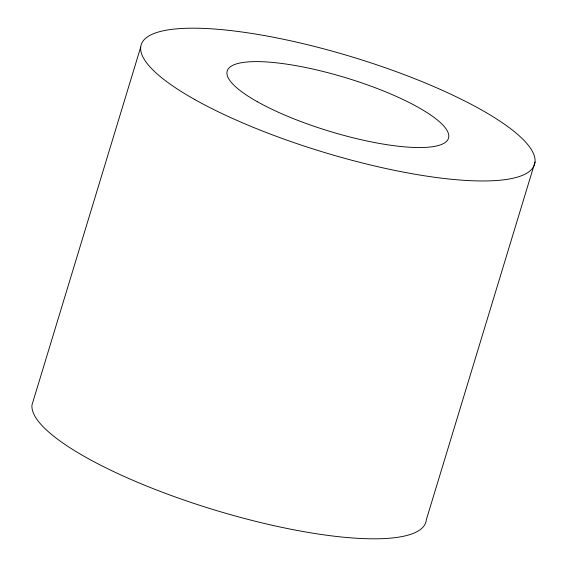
<?xml version="1.0" encoding="UTF-8"?>
<svg xmlns="http://www.w3.org/2000/svg" width="567" height="567" viewBox="0 0 567 567"><rect width="100%" height="100%" fill="white"/><g stroke="black" fill="none" stroke-linecap="round" stroke-linejoin="round"><path stroke-width="0.85" d="M140.701 47.125L31.979 404.973A205.573 49.733 16.9 0 0 223.965 512.774A205.573 49.733 16.9 0 0 426.299 519.875L535.021 162.027M194.793 99.551A205.573 49.733 16.9 0 0 526.963 173.105A205.573 49.733 16.9 0 0 291.835 41.072A205.573 49.733 16.9 0 0 194.793 99.551M257.383 101.748A115.633 27.974 16.9 0 0 444.23 143.125A115.633 27.974 16.9 0 0 311.97 68.855A115.633 27.974 16.9 0 0 257.383 101.748"/></g></svg>
